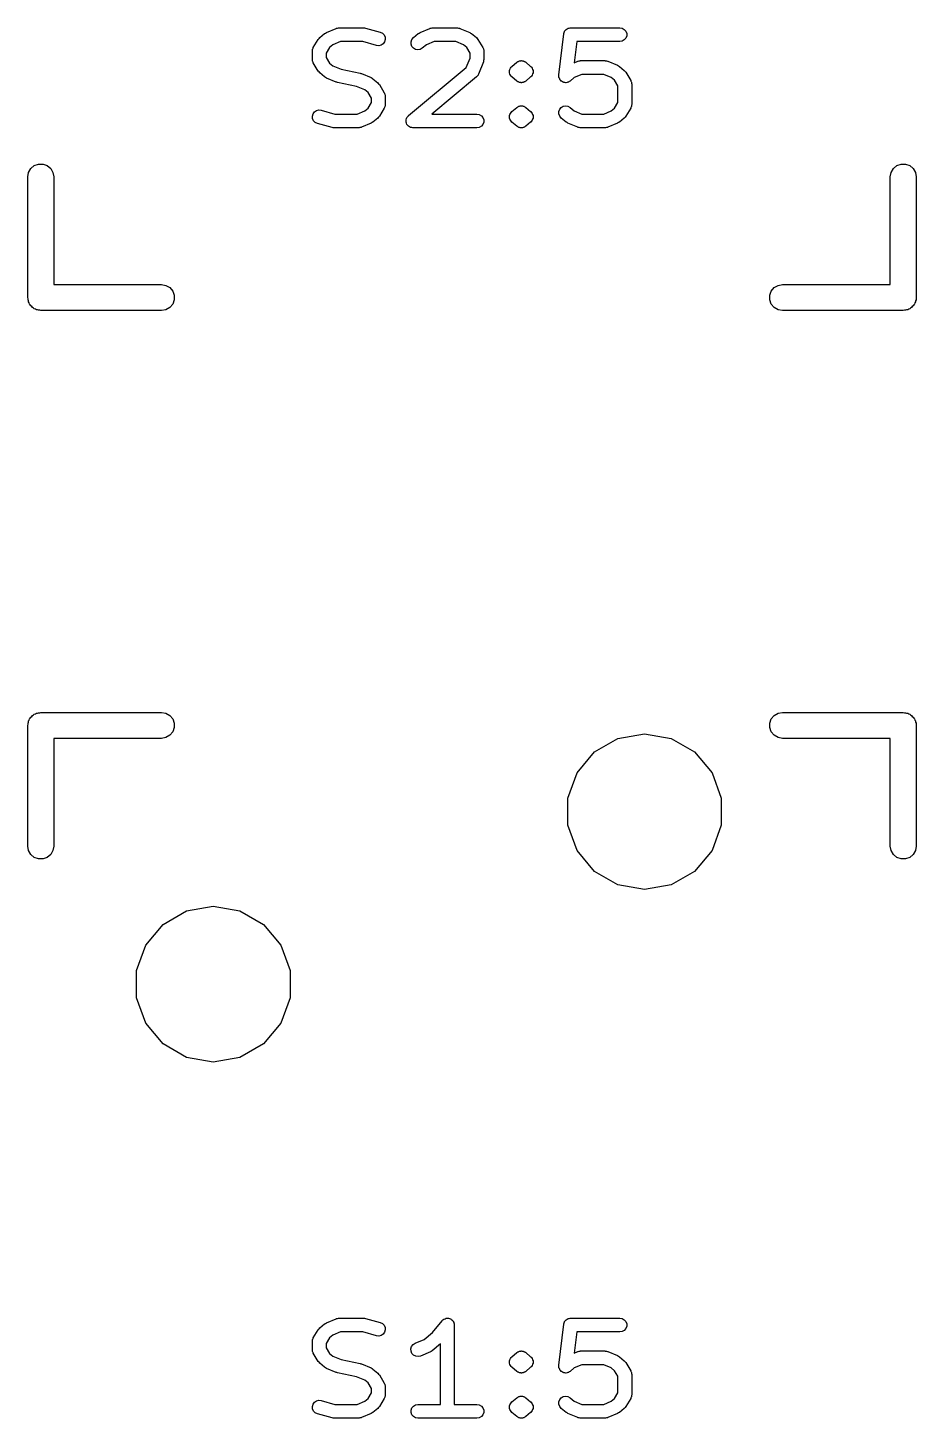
# Model space of a CAD drawing. Extents: x 15 to 276, y -105 to -15.
# Drawn here: x 110.46 to 123.54, y -82.85 to -62.38 of the extents above; entities that cross this region are included whole.
import ezdxf

# ---------------------------------------------------------------- set-up
doc = ezdxf.new("R2010")
doc.units = 0
doc.header["$MEASUREMENT"] = 0
doc.layers.add('BLACK', color=7, linetype='CONTINUOUS')

msp = doc.modelspace()

# ---------------------------------------------------------------- linework, layer by layer
at = {"layer": 'Black'}
for p, q in [((114.856, -62.4462), (115.001, -62.3857)), ((115.001, -62.3857), (115.004, -62.3852)), ((115.004, -62.3852), (115.006, -62.3841)), ((115.006, -62.3841), (115.021, -62.3814)), ((115.021, -62.3814), (115.036, -62.378)), ((115.036, -62.378), (115.038, -62.3783)), ((115.038, -62.3783), (115.041, -62.3779)), ((115.041, -62.3779), (115.403, -62.3779)), ((115.403, -62.3779), (115.417, -62.3803)), ((115.417, -62.3803), (115.431, -62.3816)), ((115.431, -62.3816), (115.648, -62.4421)), ((115.648, -62.4421), (115.68, -62.4573)), ((116.235, -62.4462), (116.38, -62.3857)), ((116.38, -62.3857), (116.383, -62.3852)), ((116.383, -62.3852), (116.385, -62.3841)), ((116.385, -62.3841), (116.4, -62.3814)), ((116.4, -62.3814), (116.415, -62.378)), ((116.415, -62.378), (116.417, -62.3783)), ((116.417, -62.3783), (116.419, -62.3779)), ((116.419, -62.3779), (116.782, -62.3779)), ((116.782, -62.3779), (116.785, -62.3783)), ((116.785, -62.3783), (116.787, -62.378)), ((116.787, -62.378), (116.802, -62.3814)), ((116.802, -62.3814), (116.817, -62.3841)), ((116.817, -62.3841), (116.819, -62.3852)), ((116.819, -62.3852), (116.821, -62.3857)), ((116.821, -62.3857), (116.967, -62.4462)), ((118.356, -62.4479), (118.361, -62.4336)), ((118.361, -62.4336), (118.362, -62.4314)), ((118.362, -62.4314), (118.363, -62.4287)), ((118.363, -62.4287), (118.373, -62.4173)), ((118.373, -62.4173), (118.382, -62.4054)), ((118.382, -62.4054), (118.384, -62.4039)), ((118.384, -62.4039), (118.386, -62.4017)), ((118.386, -62.4017), (118.399, -62.3943)), ((118.399, -62.3943), (118.411, -62.3861)), ((118.411, -62.3861), (118.414, -62.3855)), ((118.414, -62.3855), (118.417, -62.3841)), ((118.417, -62.3841), (118.431, -62.3815)), ((118.431, -62.3815), (118.446, -62.3781)), ((118.446, -62.3781), (118.449, -62.3784)), ((118.449, -62.3784), (118.451, -62.3779)), ((118.451, -62.3779), (119.177, -62.3779)), ((119.177, -62.3779), (119.212, -62.3841)), ((119.212, -62.3841), (119.242, -62.4017)), ((119.242, -62.4017), (119.265, -62.4287)), ((119.265, -62.4287), (119.277, -62.4619)), ((114.663, -62.6692), (114.736, -62.5482)), ((114.736, -62.5482), (114.747, -62.5354)), ((114.747, -62.5354), (114.758, -62.5224)), ((114.758, -62.5224), (114.83, -62.4619)), ((114.83, -62.4619), (114.844, -62.4544)), ((114.844, -62.4544), (114.856, -62.4462)), ((114.949, -62.6279), (114.901, -62.6675)), ((115.061, -62.5811), (114.949, -62.6279)), ((115.39, -62.5811), (115.061, -62.5811)), ((115.594, -62.6379), (115.39, -62.5811)), ((115.629, -62.6413), (115.594, -62.6379)), ((115.663, -62.6325), (115.629, -62.6413)), ((115.692, -62.6125), (115.663, -62.6325)), ((115.68, -62.4573), (115.705, -62.4825)), ((115.713, -62.5838), (115.692, -62.6125)), ((115.705, -62.4825), (115.72, -62.5146)), ((115.722, -62.5498), (115.713, -62.5838)), ((115.72, -62.5146), (115.722, -62.5498)), ((116.102, -62.5825), (116.114, -62.5494)), ((116.102, -62.6178), (116.102, -62.5825)), ((116.114, -62.651), (116.102, -62.6178)), ((116.114, -62.5494), (116.137, -62.5224)), ((116.137, -62.5224), (116.209, -62.4619)), ((116.209, -62.4619), (116.222, -62.4544)), ((116.222, -62.4544), (116.235, -62.4462)), ((116.328, -62.6279), (116.267, -62.6785)), ((116.44, -62.5811), (116.328, -62.6279)), ((116.762, -62.5811), (116.44, -62.5811)), ((116.874, -62.6279), (116.762, -62.5811)), ((116.922, -62.6675), (116.874, -62.6279)), ((116.967, -62.4462), (116.979, -62.4544)), ((116.979, -62.4544), (116.992, -62.4619)), ((116.992, -62.4619), (117.065, -62.5224)), ((117.065, -62.5224), (117.076, -62.5354)), ((117.076, -62.5354), (117.087, -62.5482)), ((117.087, -62.5482), (117.16, -62.6692)), ((118.278, -63.0722), (118.351, -62.4674)), ((118.351, -62.4619), (118.356, -62.4479)), ((118.351, -62.4647), (118.351, -62.4619)), ((118.351, -62.4674), (118.351, -62.4647)), ((118.542, -62.5811), (118.504, -62.8917)), ((119.177, -62.5811), (118.542, -62.5811)), ((119.212, -62.575), (119.177, -62.5811)), ((119.242, -62.5574), (119.212, -62.575)), ((119.265, -62.5303), (119.242, -62.5574)), ((119.277, -62.4972), (119.265, -62.5303)), ((119.277, -62.4619), (119.277, -62.4972)), ((114.649, -62.7214), (114.65, -62.7118)), ((114.649, -62.8424), (114.649, -62.7214)), ((114.65, -62.852), (114.649, -62.8424)), ((114.65, -62.7118), (114.651, -62.7021)), ((114.651, -62.8617), (114.65, -62.852)), ((114.651, -62.7021), (114.653, -62.6946)), ((114.653, -62.6946), (114.655, -62.6867)), ((114.655, -62.6867), (114.66, -62.6782)), ((114.66, -62.6782), (114.663, -62.6692)), ((114.901, -62.6675), (114.852, -62.7496)), ((114.852, -62.7496), (114.852, -62.8142)), ((114.852, -62.8142), (114.901, -62.8963)), ((116.136, -62.6781), (116.114, -62.651)), ((116.167, -62.6958), (116.136, -62.6781)), ((116.201, -62.7021), (116.167, -62.6958)), ((116.236, -62.6961), (116.201, -62.7021)), ((116.267, -62.6785), (116.236, -62.6961)), ((116.915, -62.9622), (116.971, -62.8228)), ((116.971, -62.7496), (116.922, -62.6675)), ((116.971, -62.8228), (116.971, -62.7496)), ((117.16, -62.6692), (117.163, -62.6782)), ((117.163, -62.6782), (117.168, -62.6867)), ((117.168, -62.6867), (117.169, -62.6946)), ((117.169, -62.6946), (117.172, -62.7021)), ((117.174, -62.8456), (117.171, -62.8613)), ((117.172, -62.7021), (117.172, -62.7118)), ((117.172, -62.7118), (117.174, -62.7214)), ((117.174, -62.7214), (117.174, -62.8424)), ((117.174, -62.8424), (117.174, -62.844)), ((117.174, -62.844), (117.174, -62.8456)), ((114.653, -62.8692), (114.651, -62.8617)), ((114.655, -62.8771), (114.653, -62.8692)), ((114.66, -62.8856), (114.655, -62.8771)), ((114.663, -62.8947), (114.66, -62.8856)), ((114.736, -63.0156), (114.663, -62.8947)), ((114.747, -63.0284), (114.736, -63.0156)), ((114.758, -63.0414), (114.747, -63.0284)), ((114.83, -63.1019), (114.758, -63.0414)), ((114.901, -62.8963), (114.949, -62.9359)), ((114.949, -62.9359), (115.071, -62.9868)), ((115.071, -62.9868), (115.352, -63.0453)), ((115.352, -63.0453), (115.361, -63.0489)), ((115.361, -63.0489), (115.37, -63.051)), ((115.37, -63.051), (115.515, -63.1115)), ((116.064, -63.6715), (116.915, -62.9622)), ((117.167, -62.8801), (117.094, -63.0615)), ((117.168, -62.8771), (117.167, -62.8785)), ((117.167, -62.8785), (117.167, -62.8801)), ((117.171, -62.8613), (117.168, -62.8771)), ((117.553, -63.0058), (117.559, -62.9896)), ((117.553, -63.0062), (117.553, -63.0058)), ((117.553, -63.0065), (117.553, -63.0062)), ((117.553, -63.0238), (117.553, -63.0065)), ((117.553, -63.0411), (117.553, -63.0238)), ((117.553, -63.0414), (117.553, -63.0411)), ((117.553, -63.0418), (117.553, -63.0414)), ((117.559, -63.0581), (117.553, -63.0418)), ((117.559, -62.9896), (117.565, -62.9733)), ((117.565, -62.9727), (117.577, -62.9594)), ((117.565, -62.973), (117.565, -62.9727)), ((117.565, -62.9733), (117.565, -62.973)), ((117.577, -62.9594), (117.588, -62.9462)), ((117.588, -62.9458), (117.661, -62.8853)), ((117.588, -62.946), (117.588, -62.9458)), ((117.588, -62.9462), (117.588, -62.946)), ((117.661, -62.8853), (117.668, -62.8809)), ((117.668, -62.8809), (117.675, -62.8753)), ((117.675, -62.8753), (117.683, -62.8724)), ((117.683, -62.8724), (117.691, -62.868)), ((117.691, -62.8677), (117.7, -62.8663)), ((117.691, -62.8679), (117.691, -62.8677)), ((117.691, -62.868), (117.691, -62.8679)), ((117.7, -62.8663), (117.708, -62.8633)), ((117.708, -62.8633), (117.717, -62.8633)), ((117.717, -62.8633), (117.725, -62.8617)), ((117.725, -62.8617), (117.726, -62.8618)), ((117.726, -62.8618), (117.726, -62.8617)), ((117.726, -62.8617), (117.735, -62.8633)), ((117.735, -62.8633), (117.743, -62.8633)), ((117.743, -62.8633), (117.752, -62.8663)), ((117.752, -62.8663), (117.76, -62.8677)), ((117.76, -62.8677), (117.76, -62.8679)), ((117.76, -62.8679), (117.761, -62.868)), ((117.761, -62.868), (117.768, -62.8724)), ((117.768, -62.8724), (117.777, -62.8753)), ((117.777, -62.8753), (117.783, -62.8809)), ((117.783, -62.8809), (117.791, -62.8853)), ((117.791, -62.8853), (117.863, -62.9458)), ((117.863, -62.9458), (117.864, -62.946)), ((117.864, -62.946), (117.864, -62.9462)), ((117.864, -62.9462), (117.875, -62.9594)), ((117.875, -62.9594), (117.886, -62.9727)), ((117.886, -62.9727), (117.886, -62.973)), ((117.886, -62.973), (117.886, -62.9733)), ((117.886, -62.9733), (117.892, -62.9895)), ((117.892, -62.9895), (117.898, -63.0058)), ((117.898, -63.0418), (117.892, -63.058)), ((117.898, -63.0058), (117.898, -63.0062)), ((117.898, -63.0062), (117.898, -63.0065)), ((117.898, -63.0065), (117.898, -63.0238)), ((117.898, -63.0238), (117.898, -63.0411)), ((117.898, -63.0411), (117.898, -63.0414)), ((117.898, -63.0414), (117.898, -63.0418)), ((118.504, -62.8917), (118.557, -62.8695)), ((118.557, -62.8695), (118.56, -62.869)), ((118.56, -62.869), (118.562, -62.8679)), ((118.562, -62.8679), (118.577, -62.8652)), ((118.577, -62.8652), (118.592, -62.8618)), ((118.592, -62.8618), (118.594, -62.8621)), ((118.594, -62.8621), (118.597, -62.8617)), ((118.597, -62.8617), (118.959, -62.8617)), ((118.959, -62.8617), (118.962, -62.8621)), ((118.962, -62.8621), (118.964, -62.8618)), ((118.964, -62.8618), (118.979, -62.8652)), ((118.979, -62.8652), (118.994, -62.8679)), ((118.994, -62.8679), (118.996, -62.869)), ((118.996, -62.869), (118.999, -62.8695)), ((118.999, -62.8695), (119.144, -62.93)), ((119.144, -62.93), (119.156, -62.9382)), ((119.156, -62.9382), (119.17, -62.9458)), ((119.17, -62.9458), (119.242, -63.0062)), ((119.242, -63.0062), (119.253, -63.0192)), ((119.253, -63.0192), (119.264, -63.032)), ((119.264, -63.032), (119.337, -63.153)), ((114.844, -63.1094), (114.83, -63.1019)), ((114.856, -63.1176), (114.844, -63.1094)), ((115.001, -63.1781), (114.856, -63.1176)), ((115.011, -63.1802), (115.001, -63.1781)), ((115.02, -63.1837), (115.011, -63.1802)), ((115.301, -63.2423), (115.02, -63.1837)), ((115.423, -63.2931), (115.301, -63.2423)), ((115.515, -63.1115), (115.528, -63.1196)), ((115.528, -63.1196), (115.541, -63.1272)), ((115.541, -63.1272), (115.614, -63.1877)), ((115.614, -63.1877), (115.625, -63.2006)), ((115.625, -63.2006), (115.636, -63.2134)), ((115.636, -63.2134), (115.708, -63.3344)), ((117.065, -63.1019), (116.41, -63.6479)), ((117.07, -63.0962), (117.065, -63.1019)), ((117.076, -63.0915), (117.07, -63.0962)), ((117.081, -63.0828), (117.076, -63.0915)), ((117.088, -63.0749), (117.081, -63.0828)), ((117.09, -63.0679), (117.088, -63.0749)), ((117.094, -63.0615), (117.09, -63.0679)), ((117.565, -63.0743), (117.559, -63.0581)), ((117.565, -63.0746), (117.565, -63.0743)), ((117.565, -63.0749), (117.565, -63.0746)), ((117.577, -63.0882), (117.565, -63.0749)), ((117.588, -63.1014), (117.577, -63.0882)), ((117.588, -63.1016), (117.588, -63.1014)), ((117.588, -63.1019), (117.588, -63.1016)), ((117.661, -63.1623), (117.588, -63.1019)), ((117.668, -63.1667), (117.661, -63.1623)), ((117.675, -63.1723), (117.668, -63.1667)), ((117.683, -63.1753), (117.675, -63.1723)), ((117.691, -63.1796), (117.683, -63.1753)), ((117.691, -63.1797), (117.691, -63.1796)), ((117.691, -63.1799), (117.691, -63.1797)), ((117.7, -63.1814), (117.691, -63.1799)), ((117.708, -63.1843), (117.7, -63.1814)), ((117.717, -63.1843), (117.708, -63.1843)), ((117.725, -63.1859), (117.717, -63.1843)), ((117.726, -63.1858), (117.725, -63.1859)), ((117.735, -63.1843), (117.726, -63.1859)), ((117.726, -63.1859), (117.726, -63.1858)), ((117.743, -63.1843), (117.735, -63.1843)), ((117.752, -63.1814), (117.743, -63.1843)), ((117.76, -63.1799), (117.752, -63.1814)), ((117.761, -63.1796), (117.76, -63.1797)), ((117.76, -63.1797), (117.76, -63.1799)), ((117.768, -63.1753), (117.761, -63.1796)), ((117.777, -63.1723), (117.768, -63.1753)), ((117.783, -63.1667), (117.777, -63.1723)), ((117.791, -63.1623), (117.783, -63.1667)), ((117.863, -63.1019), (117.791, -63.1623)), ((117.864, -63.1016), (117.863, -63.1019)), ((117.875, -63.0882), (117.864, -63.1014)), ((117.864, -63.1014), (117.864, -63.1016)), ((117.886, -63.0749), (117.875, -63.0882)), ((117.892, -63.058), (117.886, -63.0743)), ((117.886, -63.0743), (117.886, -63.0746)), ((117.886, -63.0746), (117.886, -63.0749)), ((118.279, -63.0869), (118.278, -63.0722)), ((118.279, -63.1016), (118.279, -63.0869)), ((118.28, -63.1044), (118.279, -63.1016)), ((118.28, -63.1074), (118.28, -63.1044)), ((118.286, -63.1209), (118.28, -63.1074)), ((118.291, -63.1348), (118.286, -63.1209)), ((118.293, -63.1371), (118.291, -63.1348)), ((118.294, -63.1399), (118.293, -63.1371)), ((118.304, -63.1506), (118.294, -63.1399)), ((118.313, -63.1619), (118.304, -63.1506)), ((118.316, -63.1634), (118.313, -63.1619)), ((118.318, -63.1656), (118.316, -63.1634)), ((118.331, -63.1722), (118.318, -63.1656)), ((118.344, -63.1796), (118.331, -63.1722)), ((118.347, -63.1802), (118.344, -63.1796)), ((118.349, -63.1815), (118.347, -63.1802)), ((118.364, -63.1833), (118.349, -63.1815)), ((118.379, -63.1859), (118.364, -63.1833)), ((118.381, -63.1854), (118.379, -63.1859)), ((118.384, -63.1857), (118.381, -63.1854)), ((118.399, -63.1824), (118.384, -63.1857)), ((118.413, -63.1799), (118.399, -63.1824)), ((118.416, -63.1784), (118.413, -63.1799)), ((118.419, -63.1777), (118.416, -63.1784)), ((118.431, -63.1697), (118.419, -63.1777)), ((118.444, -63.1623), (118.431, -63.1697)), ((118.505, -63.1117), (118.444, -63.1623)), ((118.617, -63.0649), (118.505, -63.1117)), ((118.939, -63.0649), (118.617, -63.0649)), ((119.051, -63.1117), (118.939, -63.0649)), ((119.099, -63.1513), (119.051, -63.1117)), ((119.148, -63.2334), (119.099, -63.1513)), ((119.148, -63.4795), (119.148, -63.2334)), ((119.337, -63.153), (119.34, -63.1621)), ((119.34, -63.1621), (119.345, -63.1705)), ((119.345, -63.1705), (119.347, -63.1784)), ((119.347, -63.1784), (119.349, -63.1859)), ((119.349, -63.1859), (119.35, -63.1956)), ((119.35, -63.1956), (119.351, -63.2052)), ((119.351, -63.2052), (119.351, -63.5076)), ((115.47, -63.3327), (115.423, -63.2931)), ((115.52, -63.4148), (115.47, -63.3327)), ((115.52, -63.4795), (115.52, -63.4148)), ((115.708, -63.3344), (115.712, -63.3435)), ((115.712, -63.3435), (115.717, -63.3519)), ((115.717, -63.3519), (115.718, -63.3598)), ((115.718, -63.3598), (115.721, -63.3673)), ((115.721, -63.3673), (115.721, -63.3771)), ((115.721, -63.3771), (115.723, -63.3867)), ((115.723, -63.3867), (115.723, -63.5076)), ((114.649, -63.6793), (114.659, -63.6453)), ((114.659, -63.6453), (114.679, -63.6166)), ((114.679, -63.6166), (114.708, -63.5966)), ((114.708, -63.5966), (114.742, -63.5878)), ((114.742, -63.5878), (114.777, -63.5912)), ((114.777, -63.5912), (114.982, -63.6479)), ((114.982, -63.6479), (115.311, -63.6479)), ((115.311, -63.6479), (115.423, -63.6012)), ((115.423, -63.6012), (115.47, -63.5615)), ((115.47, -63.5615), (115.52, -63.4795)), ((115.708, -63.5599), (115.636, -63.6808)), ((115.712, -63.5508), (115.708, -63.5599)), ((115.717, -63.5424), (115.712, -63.5508)), ((115.718, -63.5344), (115.717, -63.5424)), ((115.721, -63.5269), (115.718, -63.5344)), ((115.723, -63.5076), (115.721, -63.5172)), ((115.721, -63.5172), (115.721, -63.5269)), ((116.064, -63.6716), (116.064, -63.6715)), ((116.064, -63.6717), (116.064, -63.6716)), ((116.41, -63.6479), (117.073, -63.6479)), ((117.073, -63.6479), (117.107, -63.6541)), ((117.107, -63.6541), (117.138, -63.6717)), ((117.553, -63.6711), (117.559, -63.6548)), ((117.553, -63.6714), (117.553, -63.6711)), ((117.553, -63.6717), (117.553, -63.6714)), ((117.559, -63.6548), (117.565, -63.6385)), ((117.565, -63.6379), (117.577, -63.6247)), ((117.565, -63.6383), (117.565, -63.6379)), ((117.565, -63.6385), (117.565, -63.6383)), ((117.577, -63.6247), (117.588, -63.6114)), ((117.588, -63.611), (117.661, -63.5505)), ((117.588, -63.6113), (117.588, -63.611)), ((117.588, -63.6114), (117.588, -63.6113)), ((117.661, -63.5505), (117.668, -63.5462)), ((117.668, -63.5462), (117.675, -63.5406)), ((117.675, -63.5406), (117.683, -63.5376)), ((117.683, -63.5376), (117.691, -63.5332)), ((117.691, -63.533), (117.7, -63.5315)), ((117.691, -63.5332), (117.691, -63.533)), ((117.691, -63.5332), (117.691, -63.5332)), ((117.7, -63.5315), (117.708, -63.5285)), ((117.708, -63.5285), (117.717, -63.5285)), ((117.717, -63.5285), (117.725, -63.527)), ((117.725, -63.527), (117.726, -63.527)), ((117.726, -63.527), (117.726, -63.527)), ((117.726, -63.527), (117.735, -63.5285)), ((117.735, -63.5285), (117.743, -63.5285)), ((117.743, -63.5285), (117.752, -63.5315)), ((117.752, -63.5315), (117.76, -63.533)), ((117.76, -63.533), (117.76, -63.5332)), ((117.76, -63.5332), (117.761, -63.5332)), ((117.761, -63.5332), (117.768, -63.5376)), ((117.768, -63.5376), (117.777, -63.5406)), ((117.777, -63.5406), (117.783, -63.5462)), ((117.783, -63.5462), (117.791, -63.5505)), ((117.791, -63.5505), (117.863, -63.611)), ((117.863, -63.611), (117.864, -63.6113)), ((117.864, -63.6113), (117.864, -63.6114)), ((117.864, -63.6114), (117.875, -63.6247)), ((117.875, -63.6247), (117.886, -63.6379)), ((117.886, -63.6379), (117.886, -63.6383)), ((117.886, -63.6383), (117.886, -63.6385)), ((117.886, -63.6385), (117.892, -63.6548)), ((117.892, -63.6548), (117.898, -63.6711)), ((117.898, -63.6711), (117.898, -63.6714)), ((117.898, -63.6714), (117.898, -63.6717)), ((118.279, -63.6113), (118.291, -63.5781)), ((118.279, -63.6466), (118.279, -63.6113)), ((118.291, -63.6797), (118.279, -63.6466)), ((118.291, -63.5781), (118.313, -63.551)), ((118.313, -63.551), (118.344, -63.5332)), ((118.344, -63.5332), (118.379, -63.527)), ((118.379, -63.527), (118.413, -63.533)), ((118.413, -63.533), (118.444, -63.5505)), ((118.444, -63.5505), (118.505, -63.6012)), ((118.505, -63.6012), (118.617, -63.6479)), ((118.617, -63.6479), (118.939, -63.6479)), ((118.939, -63.6479), (119.051, -63.6012)), ((119.051, -63.6012), (119.099, -63.5615)), ((119.099, -63.5615), (119.148, -63.4795)), ((119.337, -63.5599), (119.264, -63.6808)), ((119.34, -63.5508), (119.337, -63.5599)), ((119.345, -63.5424), (119.34, -63.5508)), ((119.347, -63.5344), (119.345, -63.5424)), ((119.349, -63.5269), (119.347, -63.5344)), ((119.35, -63.5172), (119.349, -63.5269)), ((119.351, -63.5076), (119.35, -63.5172)), ((114.652, -63.7144), (114.649, -63.6793)), ((114.667, -63.7466), (114.652, -63.7144)), ((114.691, -63.7717), (114.667, -63.7466)), ((114.723, -63.7869), (114.691, -63.7717)), ((114.941, -63.8474), (114.723, -63.7869)), ((114.954, -63.8487), (114.941, -63.8474)), ((114.968, -63.8511), (114.954, -63.8487)), ((115.331, -63.8511), (114.968, -63.8511)), ((115.333, -63.8507), (115.331, -63.8511)), ((115.336, -63.851), (115.333, -63.8507)), ((115.35, -63.8477), (115.336, -63.851)), ((115.366, -63.845), (115.35, -63.8477)), ((115.368, -63.8438), (115.366, -63.845)), ((115.37, -63.8433), (115.368, -63.8438)), ((115.515, -63.7828), (115.37, -63.8433)), ((115.528, -63.7746), (115.515, -63.7828)), ((115.541, -63.7671), (115.528, -63.7746)), ((115.614, -63.7066), (115.541, -63.7671)), ((115.625, -63.6937), (115.614, -63.7066)), ((115.636, -63.6808), (115.625, -63.6937)), ((116.029, -63.7315), (116.035, -63.7151)), ((116.029, -63.7317), (116.029, -63.7315)), ((116.029, -63.7319), (116.029, -63.7317)), ((116.029, -63.7492), (116.029, -63.7319)), ((116.029, -63.7668), (116.029, -63.7492)), ((116.029, -63.767), (116.029, -63.7668)), ((116.029, -63.7672), (116.029, -63.767)), ((116.035, -63.7835), (116.029, -63.7672)), ((116.035, -63.7151), (116.041, -63.6987)), ((116.041, -63.8), (116.035, -63.7835)), ((116.041, -63.6984), (116.053, -63.685)), ((116.041, -63.6986), (116.041, -63.6984)), ((116.041, -63.6987), (116.041, -63.6986)), ((116.041, -63.8002), (116.041, -63.8)), ((116.041, -63.8003), (116.041, -63.8002)), ((116.052, -63.8138), (116.041, -63.8003)), ((116.064, -63.8271), (116.052, -63.8138)), ((116.053, -63.685), (116.064, -63.6717)), ((116.064, -63.8272), (116.064, -63.8271)), ((116.064, -63.8274), (116.064, -63.8272)), ((116.079, -63.8361), (116.064, -63.8274)), ((116.094, -63.8449), (116.079, -63.8361)), ((116.094, -63.845), (116.094, -63.8449)), ((116.094, -63.8449), (116.094, -63.8449)), ((116.112, -63.8481), (116.094, -63.845)), ((116.129, -63.8511), (116.112, -63.8481)), ((117.073, -63.8511), (116.129, -63.8511)), ((116.129, -63.8511), (116.129, -63.8511)), ((116.129, -63.8511), (116.129, -63.8511)), ((117.107, -63.845), (117.073, -63.8511)), ((117.138, -63.8274), (117.107, -63.845)), ((117.138, -63.6717), (117.161, -63.6987)), ((117.161, -63.8003), (117.138, -63.8274)), ((117.161, -63.6987), (117.173, -63.7319)), ((117.173, -63.7672), (117.161, -63.8003)), ((117.173, -63.7319), (117.173, -63.7672)), ((117.553, -63.6891), (117.553, -63.6717)), ((117.553, -63.7064), (117.553, -63.6891)), ((117.553, -63.7067), (117.553, -63.7064)), ((117.553, -63.707), (117.553, -63.7067)), ((117.559, -63.7234), (117.553, -63.707)), ((117.565, -63.7395), (117.559, -63.7234)), ((117.565, -63.7398), (117.565, -63.7395)), ((117.565, -63.7401), (117.565, -63.7398)), ((117.577, -63.7534), (117.565, -63.7401)), ((117.588, -63.7667), (117.577, -63.7534)), ((117.588, -63.7668), (117.588, -63.7667)), ((117.588, -63.7671), (117.588, -63.7668)), ((117.661, -63.8276), (117.588, -63.7671)), ((117.668, -63.8319), (117.661, -63.8276)), ((117.675, -63.8375), (117.668, -63.8319)), ((117.683, -63.8405), (117.675, -63.8375)), ((117.691, -63.8449), (117.683, -63.8405)), ((117.691, -63.8451), (117.691, -63.8449)), ((117.691, -63.8449), (117.691, -63.8449)), ((117.7, -63.8466), (117.691, -63.8451)), ((117.708, -63.8496), (117.7, -63.8466)), ((117.717, -63.8496), (117.708, -63.8496)), ((117.725, -63.8511), (117.717, -63.8496)), ((117.726, -63.8511), (117.725, -63.8511)), ((117.735, -63.8496), (117.726, -63.8511)), ((117.726, -63.8511), (117.726, -63.8511)), ((117.743, -63.8496), (117.735, -63.8496)), ((117.752, -63.8466), (117.743, -63.8496)), ((117.76, -63.8451), (117.752, -63.8466)), ((117.761, -63.8449), (117.76, -63.8449)), ((117.76, -63.8449), (117.76, -63.8451)), ((117.768, -63.8405), (117.761, -63.8449)), ((117.777, -63.8375), (117.768, -63.8405)), ((117.783, -63.8319), (117.777, -63.8375)), ((117.791, -63.8276), (117.783, -63.8319)), ((117.863, -63.7671), (117.791, -63.8276)), ((117.864, -63.7668), (117.863, -63.7671)), ((117.875, -63.7534), (117.864, -63.7667)), ((117.864, -63.7667), (117.864, -63.7668)), ((117.886, -63.7401), (117.875, -63.7534)), ((117.892, -63.7233), (117.886, -63.7395)), ((117.886, -63.7395), (117.886, -63.7398)), ((117.886, -63.7398), (117.886, -63.7401)), ((117.898, -63.707), (117.892, -63.7233)), ((117.898, -63.6717), (117.898, -63.689)), ((117.898, -63.689), (117.898, -63.7064)), ((117.898, -63.7064), (117.898, -63.7067)), ((117.898, -63.7067), (117.898, -63.707)), ((118.314, -63.7066), (118.291, -63.6797)), ((118.386, -63.7671), (118.314, -63.7066)), ((118.4, -63.7746), (118.386, -63.7671)), ((118.412, -63.7828), (118.4, -63.7746)), ((118.557, -63.8433), (118.412, -63.7828)), ((118.56, -63.8438), (118.557, -63.8433)), ((118.562, -63.845), (118.56, -63.8438)), ((118.577, -63.8477), (118.562, -63.845)), ((118.592, -63.851), (118.577, -63.8477)), ((118.594, -63.8507), (118.592, -63.851)), ((118.597, -63.8511), (118.594, -63.8507)), ((118.959, -63.8511), (118.597, -63.8511)), ((118.962, -63.8507), (118.959, -63.8511)), ((118.964, -63.851), (118.962, -63.8507)), ((118.979, -63.8477), (118.964, -63.851)), ((118.994, -63.845), (118.979, -63.8477)), ((118.996, -63.8438), (118.994, -63.845)), ((118.999, -63.8433), (118.996, -63.8438)), ((119.144, -63.7828), (118.999, -63.8433)), ((119.156, -63.7746), (119.144, -63.7828)), ((119.17, -63.7671), (119.156, -63.7746)), ((119.242, -63.7066), (119.17, -63.7671)), ((119.253, -63.6937), (119.242, -63.7066)), ((119.264, -63.6808), (119.253, -63.6937)), ((110.471, -64.5068), (110.504, -64.4495)), ((110.504, -64.4495), (110.555, -64.407)), ((110.555, -64.407), (110.617, -64.3844)), ((110.617, -64.3844), (110.683, -64.3844)), ((110.683, -64.3844), (110.745, -64.407)), ((110.745, -64.407), (110.796, -64.4495)), ((110.796, -64.4495), (110.829, -64.5068)), ((123.171, -64.5068), (123.204, -64.4495)), ((123.204, -64.4495), (123.255, -64.407)), ((123.255, -64.407), (123.317, -64.3844)), ((123.317, -64.3844), (123.383, -64.3844)), ((123.383, -64.3844), (123.445, -64.407)), ((123.445, -64.407), (123.496, -64.4495)), ((123.496, -64.4495), (123.529, -64.5068)), ((110.459, -64.572), (110.471, -64.5068)), ((110.459, -66.35), (110.459, -64.572)), ((110.829, -64.5068), (110.84, -64.572)), ((110.84, -64.572), (110.84, -66.1595)), ((123.159, -64.572), (123.171, -64.5068)), ((123.159, -66.1595), (123.159, -64.572)), ((123.529, -64.5068), (123.54, -64.572)), ((123.54, -64.572), (123.54, -66.35)), ((110.84, -66.1595), (112.428, -66.1595)), ((112.428, -66.1595), (112.493, -66.171)), ((112.493, -66.171), (112.55, -66.2041)), ((112.55, -66.2041), (112.593, -66.2548)), ((112.593, -66.2548), (112.616, -66.3169)), ((112.616, -66.3169), (112.616, -66.3831)), ((121.384, -66.3169), (121.407, -66.2548)), ((121.384, -66.3831), (121.384, -66.3169)), ((121.407, -66.2548), (121.45, -66.2041)), ((121.45, -66.2041), (121.507, -66.171)), ((121.507, -66.171), (121.572, -66.1595)), ((121.572, -66.1595), (123.159, -66.1595)), ((110.462, -66.3664), (110.459, -66.35)), ((110.462, -66.3831), (110.462, -66.3664)), ((110.468, -66.3987), (110.462, -66.3831)), ((110.471, -66.4152), (110.468, -66.3987)), ((110.479, -66.4296), (110.471, -66.4152)), ((110.485, -66.4453), (110.479, -66.4296)), ((110.496, -66.458), (110.485, -66.4453)), ((110.504, -66.4725), (110.496, -66.458)), ((110.517, -66.4832), (110.504, -66.4725)), ((110.528, -66.4959), (110.517, -66.4832)), ((110.542, -66.5043), (110.528, -66.4959)), ((110.555, -66.515), (110.542, -66.5043)), ((110.57, -66.5207), (110.555, -66.515)), ((110.585, -66.529), (110.57, -66.5207)), ((110.601, -66.5319), (110.585, -66.529)), ((110.617, -66.5376), (110.601, -66.5319)), ((110.634, -66.5376), (110.617, -66.5376)), ((110.65, -66.5405), (110.634, -66.5376)), ((112.493, -66.529), (112.428, -66.5405)), ((112.55, -66.4959), (112.493, -66.529)), ((112.593, -66.4453), (112.55, -66.4959)), ((112.616, -66.3831), (112.593, -66.4453)), ((121.407, -66.4453), (121.384, -66.3831)), ((121.45, -66.4959), (121.407, -66.4453)), ((121.507, -66.529), (121.45, -66.4959)), ((121.572, -66.5405), (121.507, -66.529)), ((123.366, -66.5376), (123.35, -66.5405)), ((123.383, -66.5376), (123.366, -66.5376)), ((123.399, -66.5319), (123.383, -66.5376)), ((123.415, -66.529), (123.399, -66.5319)), ((123.43, -66.5207), (123.415, -66.529)), ((123.445, -66.515), (123.43, -66.5207)), ((123.458, -66.5043), (123.445, -66.515)), ((123.472, -66.4959), (123.458, -66.5043)), ((123.483, -66.4832), (123.472, -66.4959)), ((123.496, -66.4725), (123.483, -66.4832)), ((123.504, -66.458), (123.496, -66.4725)), ((123.515, -66.4453), (123.504, -66.458)), ((123.521, -66.4296), (123.515, -66.4453)), ((123.529, -66.4152), (123.521, -66.4296)), ((123.532, -66.3987), (123.529, -66.4152)), ((123.538, -66.3831), (123.532, -66.3987)), ((123.54, -66.35), (123.538, -66.3664)), ((123.538, -66.3664), (123.538, -66.3831)), ((112.428, -66.5405), (110.65, -66.5405)), ((123.35, -66.5405), (121.572, -66.5405)), ((110.57, -72.4793), (110.585, -72.471)), ((110.585, -72.471), (110.601, -72.4681)), ((110.601, -72.4681), (110.617, -72.4624)), ((110.617, -72.4624), (110.634, -72.4624)), ((110.634, -72.4624), (110.65, -72.4595)), ((110.65, -72.4595), (112.428, -72.4595)), ((112.428, -72.4595), (112.493, -72.471)), ((112.493, -72.471), (112.55, -72.5041)), ((121.45, -72.5041), (121.507, -72.471)), ((121.507, -72.471), (121.572, -72.4595)), ((121.572, -72.4595), (123.35, -72.4595)), ((123.35, -72.4595), (123.366, -72.4624)), ((123.366, -72.4624), (123.383, -72.4624)), ((123.383, -72.4624), (123.399, -72.4681)), ((123.399, -72.4681), (123.415, -72.471)), ((123.415, -72.471), (123.43, -72.4793)), ((110.459, -72.65), (110.462, -72.6336)), ((110.459, -74.428), (110.459, -72.65)), ((110.462, -72.6169), (110.468, -72.6013)), ((110.462, -72.6336), (110.462, -72.6169)), ((110.468, -72.6013), (110.471, -72.5848)), ((110.471, -72.5848), (110.479, -72.5704)), ((110.479, -72.5704), (110.485, -72.5547)), ((110.485, -72.5547), (110.496, -72.542)), ((110.496, -72.542), (110.504, -72.5275)), ((110.504, -72.5275), (110.517, -72.5168)), ((110.517, -72.5168), (110.528, -72.5041)), ((110.528, -72.5041), (110.542, -72.4957)), ((110.542, -72.4957), (110.555, -72.485)), ((110.555, -72.485), (110.57, -72.4793)), ((112.55, -72.5041), (112.593, -72.5547)), ((112.593, -72.5547), (112.616, -72.6169)), ((112.616, -72.6169), (112.616, -72.6831)), ((121.384, -72.6169), (121.407, -72.5547)), ((121.384, -72.6831), (121.384, -72.6169)), ((121.407, -72.5547), (121.45, -72.5041)), ((123.43, -72.4793), (123.445, -72.485)), ((123.445, -72.485), (123.458, -72.4957)), ((123.458, -72.4957), (123.472, -72.5041)), ((123.472, -72.5041), (123.483, -72.5168)), ((123.483, -72.5168), (123.496, -72.5275)), ((123.496, -72.5275), (123.504, -72.542)), ((123.504, -72.542), (123.515, -72.5547)), ((123.515, -72.5547), (123.521, -72.5704)), ((123.521, -72.5704), (123.529, -72.5848)), ((123.529, -72.5848), (123.532, -72.6013)), ((123.532, -72.6013), (123.538, -72.6169)), ((123.538, -72.6169), (123.538, -72.6336)), ((123.538, -72.6336), (123.54, -72.65)), ((123.54, -72.65), (123.54, -74.428)), ((112.428, -72.8405), (110.84, -72.8405)), ((110.84, -72.8405), (110.84, -74.428)), ((112.493, -72.829), (112.428, -72.8405)), ((112.55, -72.7959), (112.493, -72.829)), ((112.593, -72.7452), (112.55, -72.7959)), ((112.616, -72.6831), (112.593, -72.7452)), ((118.802, -73.0411), (119.148, -72.8418)), ((119.148, -72.8418), (119.54, -72.7726)), ((119.54, -72.7726), (119.932, -72.8418)), ((119.932, -72.8418), (120.278, -73.0411)), ((121.407, -72.7452), (121.384, -72.6831)), ((121.45, -72.7959), (121.407, -72.7452)), ((121.507, -72.829), (121.45, -72.7959)), ((121.572, -72.8405), (121.507, -72.829)), ((123.159, -72.8405), (121.572, -72.8405)), ((123.159, -74.428), (123.159, -72.8405)), ((118.546, -73.3463), (118.802, -73.0411)), ((120.278, -73.0411), (120.534, -73.3463)), ((118.41, -73.7208), (118.546, -73.3463)), ((120.534, -73.3463), (120.67, -73.7208)), ((118.41, -74.1192), (118.41, -73.7208)), ((120.67, -73.7208), (120.67, -74.1192)), ((118.546, -74.4937), (118.41, -74.1192)), ((120.67, -74.1192), (120.534, -74.4937)), ((110.471, -74.4932), (110.459, -74.428)), ((110.504, -74.5505), (110.471, -74.4932)), ((110.829, -74.4932), (110.796, -74.5505)), ((110.84, -74.428), (110.829, -74.4932)), ((118.802, -74.7989), (118.546, -74.4937)), ((120.534, -74.4937), (120.278, -74.7989)), ((123.171, -74.4932), (123.159, -74.428)), ((123.204, -74.5505), (123.171, -74.4932)), ((123.529, -74.4932), (123.496, -74.5505)), ((123.54, -74.428), (123.529, -74.4932)), ((110.555, -74.593), (110.504, -74.5505)), ((110.617, -74.6156), (110.555, -74.593)), ((110.683, -74.6156), (110.617, -74.6156)), ((110.745, -74.593), (110.683, -74.6156)), ((110.796, -74.5505), (110.745, -74.593)), ((123.255, -74.593), (123.204, -74.5505)), ((123.317, -74.6156), (123.255, -74.593)), ((123.383, -74.6156), (123.317, -74.6156)), ((123.445, -74.593), (123.383, -74.6156)), ((123.496, -74.5505), (123.445, -74.593)), ((119.148, -74.9982), (118.802, -74.7989)), ((120.278, -74.7989), (119.932, -74.9982)), ((119.54, -75.0674), (119.148, -74.9982)), ((119.932, -74.9982), (119.54, -75.0674)), ((112.798, -75.3818), (113.19, -75.3126)), ((113.19, -75.3126), (113.582, -75.3818)), ((112.452, -75.5811), (112.798, -75.3818)), ((113.582, -75.3818), (113.928, -75.5811)), ((112.196, -75.8863), (112.452, -75.5811)), ((113.928, -75.5811), (114.184, -75.8863)), ((112.06, -76.2608), (112.196, -75.8863)), ((114.184, -75.8863), (114.32, -76.2608)), ((112.06, -76.6592), (112.06, -76.2608)), ((114.32, -76.2608), (114.32, -76.6592)), ((112.196, -77.0337), (112.06, -76.6592)), ((114.32, -76.6592), (114.184, -77.0337)), ((112.452, -77.3389), (112.196, -77.0337)), ((114.184, -77.0337), (113.928, -77.3389)), ((112.798, -77.5382), (112.452, -77.3389)), ((113.928, -77.3389), (113.582, -77.5382)), ((113.19, -77.6074), (112.798, -77.5382)), ((113.582, -77.5382), (113.19, -77.6074)), ((114.758, -81.5224), (114.83, -81.4619)), ((114.83, -81.4619), (114.844, -81.4544)), ((114.844, -81.4544), (114.856, -81.4462)), ((114.856, -81.4462), (115.001, -81.3857)), ((115.001, -81.3857), (115.004, -81.3852)), ((115.004, -81.3852), (115.006, -81.3841)), ((115.006, -81.3841), (115.021, -81.3814)), ((115.021, -81.3814), (115.036, -81.378)), ((115.036, -81.378), (115.038, -81.3783)), ((115.038, -81.3783), (115.041, -81.3779)), ((115.041, -81.3779), (115.403, -81.3779)), ((115.403, -81.3779), (115.417, -81.3803)), ((115.417, -81.3803), (115.431, -81.3816)), ((115.431, -81.3816), (115.648, -81.4421)), ((115.648, -81.4421), (115.68, -81.4573)), ((115.68, -81.4573), (115.705, -81.4825)), ((115.705, -81.4825), (115.72, -81.5146)), ((116.419, -81.5895), (116.558, -81.4161)), ((116.558, -81.4161), (116.559, -81.4153)), ((116.559, -81.4142), (116.572, -81.4036)), ((116.559, -81.4153), (116.559, -81.4142)), ((116.572, -81.4036), (116.584, -81.3927)), ((116.584, -81.3927), (116.585, -81.3923)), ((116.585, -81.3923), (116.586, -81.3915)), ((116.586, -81.3915), (116.602, -81.3859)), ((116.602, -81.3859), (116.617, -81.3799)), ((116.617, -81.3799), (116.618, -81.3799)), ((116.618, -81.3799), (116.619, -81.3795)), ((116.619, -81.3795), (116.636, -81.3795)), ((116.636, -81.3795), (116.652, -81.3791)), ((116.652, -81.3791), (116.654, -81.3795)), ((116.654, -81.3795), (116.655, -81.3795)), ((116.655, -81.3795), (116.67, -81.3851)), ((116.67, -81.3851), (116.686, -81.3904)), ((116.686, -81.3904), (116.687, -81.3911)), ((116.687, -81.3911), (116.688, -81.3915)), ((116.688, -81.3915), (116.701, -81.4021)), ((116.701, -81.4021), (116.713, -81.4124)), ((116.713, -81.4124), (116.714, -81.4134)), ((116.714, -81.4134), (116.715, -81.4142)), ((116.715, -81.4142), (116.723, -81.4285)), ((116.723, -81.4285), (116.732, -81.4426)), ((116.732, -81.4426), (116.732, -81.4437)), ((116.732, -81.4437), (116.733, -81.4448)), ((116.733, -81.4448), (116.735, -81.461)), ((116.735, -81.461), (116.739, -81.4771)), ((116.739, -81.4771), (116.739, -81.4783)), ((116.739, -81.4783), (116.739, -81.4795)), ((116.739, -81.4795), (116.739, -82.6479)), ((118.278, -82.0722), (118.351, -81.4674)), ((118.351, -81.4619), (118.356, -81.4479)), ((118.351, -81.4647), (118.351, -81.4619)), ((118.351, -81.4674), (118.351, -81.4647)), ((118.356, -81.4479), (118.361, -81.4336)), ((118.361, -81.4336), (118.362, -81.4314)), ((118.362, -81.4314), (118.363, -81.4287)), ((118.363, -81.4287), (118.373, -81.4173)), ((118.373, -81.4173), (118.382, -81.4054)), ((118.382, -81.4054), (118.384, -81.4039)), ((118.384, -81.4039), (118.386, -81.4017)), ((118.386, -81.4017), (118.399, -81.3943)), ((118.399, -81.3943), (118.411, -81.3861)), ((118.411, -81.3861), (118.414, -81.3855)), ((118.414, -81.3855), (118.417, -81.3841)), ((118.417, -81.3841), (118.431, -81.3815)), ((118.431, -81.3815), (118.446, -81.3781)), ((118.446, -81.3781), (118.449, -81.3784)), ((118.449, -81.3784), (118.451, -81.3779)), ((118.451, -81.3779), (119.177, -81.3779)), ((119.177, -81.3779), (119.212, -81.3841)), ((119.212, -81.3841), (119.242, -81.4017)), ((119.242, -81.4017), (119.265, -81.4287)), ((119.265, -81.4287), (119.277, -81.4619)), ((119.277, -81.4619), (119.277, -81.4972)), ((114.653, -81.6946), (114.655, -81.6867)), ((114.655, -81.6867), (114.66, -81.6782)), ((114.66, -81.6782), (114.663, -81.6692)), ((114.663, -81.6692), (114.736, -81.5482)), ((114.736, -81.5482), (114.747, -81.5354)), ((114.747, -81.5354), (114.758, -81.5224)), ((114.901, -81.6675), (114.852, -81.7496)), ((114.949, -81.6279), (114.901, -81.6675)), ((115.061, -81.5811), (114.949, -81.6279)), ((115.39, -81.5811), (115.061, -81.5811)), ((115.594, -81.6379), (115.39, -81.5811)), ((115.629, -81.6413), (115.594, -81.6379)), ((115.663, -81.6325), (115.629, -81.6413)), ((115.692, -81.6125), (115.663, -81.6325)), ((115.713, -81.5838), (115.692, -81.6125)), ((115.722, -81.5498), (115.713, -81.5838)), ((115.72, -81.5146), (115.722, -81.5498)), ((116.294, -81.694), (116.419, -81.5895)), ((118.542, -81.5811), (118.504, -81.8917)), ((119.177, -81.5811), (118.542, -81.5811)), ((119.212, -81.575), (119.177, -81.5811)), ((119.242, -81.5574), (119.212, -81.575)), ((119.265, -81.5303), (119.242, -81.5574)), ((119.277, -81.4972), (119.265, -81.5303)), ((114.649, -81.7214), (114.65, -81.7118)), ((114.649, -81.8424), (114.649, -81.7214)), ((114.65, -81.852), (114.649, -81.8424)), ((114.65, -81.7118), (114.651, -81.7021)), ((114.651, -81.8617), (114.65, -81.852)), ((114.651, -81.7021), (114.653, -81.6946)), ((114.653, -81.8692), (114.651, -81.8617)), ((114.655, -81.8771), (114.653, -81.8692)), ((114.66, -81.8856), (114.655, -81.8771)), ((114.663, -81.8947), (114.66, -81.8856)), ((114.852, -81.7496), (114.852, -81.8142)), ((114.852, -81.8142), (114.901, -81.8963)), ((116.101, -81.8293), (116.111, -81.7957)), ((116.103, -81.8646), (116.101, -81.8293)), ((116.116, -81.8971), (116.103, -81.8646)), ((116.111, -81.7957), (116.133, -81.7676)), ((116.133, -81.7676), (116.163, -81.7486)), ((116.163, -81.7486), (116.294, -81.694)), ((116.386, -81.8757), (116.241, -81.9362)), ((116.399, -81.8675), (116.386, -81.8757)), ((116.412, -81.86), (116.399, -81.8675)), ((116.536, -81.7569), (116.412, -81.86)), ((116.536, -82.6479), (116.536, -81.7569)), ((117.588, -81.9458), (117.661, -81.8853)), ((117.661, -81.8853), (117.668, -81.8809)), ((117.668, -81.8809), (117.675, -81.8753)), ((117.675, -81.8753), (117.683, -81.8724)), ((117.683, -81.8724), (117.691, -81.868)), ((117.691, -81.8677), (117.7, -81.8663)), ((117.691, -81.8679), (117.691, -81.8677)), ((117.691, -81.868), (117.691, -81.8679)), ((117.7, -81.8663), (117.708, -81.8633)), ((117.708, -81.8633), (117.717, -81.8633)), ((117.717, -81.8633), (117.725, -81.8617)), ((117.725, -81.8617), (117.726, -81.8618)), ((117.726, -81.8618), (117.726, -81.8617)), ((117.726, -81.8617), (117.735, -81.8633)), ((117.735, -81.8633), (117.743, -81.8633)), ((117.743, -81.8633), (117.752, -81.8663)), ((117.752, -81.8663), (117.76, -81.8677)), ((117.76, -81.8677), (117.76, -81.8679)), ((117.76, -81.8679), (117.761, -81.868)), ((117.761, -81.868), (117.768, -81.8724)), ((117.768, -81.8724), (117.777, -81.8753)), ((117.777, -81.8753), (117.783, -81.8809)), ((117.783, -81.8809), (117.791, -81.8853)), ((117.791, -81.8853), (117.863, -81.9458)), ((118.504, -81.8917), (118.557, -81.8695)), ((118.557, -81.8695), (118.56, -81.869)), ((118.56, -81.869), (118.562, -81.8679)), ((118.562, -81.8679), (118.577, -81.8652)), ((118.577, -81.8652), (118.592, -81.8618)), ((118.592, -81.8618), (118.594, -81.8621)), ((118.594, -81.8621), (118.597, -81.8617)), ((118.597, -81.8617), (118.959, -81.8617)), ((118.959, -81.8617), (118.962, -81.8621)), ((118.962, -81.8621), (118.964, -81.8618)), ((118.964, -81.8618), (118.979, -81.8652)), ((118.979, -81.8652), (118.994, -81.8679)), ((118.994, -81.8679), (118.996, -81.869)), ((118.996, -81.869), (118.999, -81.8695)), ((118.999, -81.8695), (119.144, -81.93)), ((114.736, -82.0156), (114.663, -81.8947)), ((114.747, -82.0284), (114.736, -82.0156)), ((114.758, -82.0414), (114.747, -82.0284)), ((114.83, -82.1019), (114.758, -82.0414)), ((114.901, -81.8963), (114.949, -81.9359)), ((114.949, -81.9359), (115.071, -81.9868)), ((115.071, -81.9868), (115.352, -82.0453)), ((115.352, -82.0453), (115.361, -82.0489)), ((115.361, -82.0489), (115.37, -82.051)), ((115.37, -82.051), (115.515, -82.1115)), ((116.14, -81.9231), (116.116, -81.8971)), ((116.171, -81.9393), (116.14, -81.9231)), ((116.206, -81.9439), (116.171, -81.9393)), ((116.241, -81.9362), (116.206, -81.9439)), ((117.553, -82.0058), (117.559, -81.9896)), ((117.553, -82.0062), (117.553, -82.0058)), ((117.553, -82.0065), (117.553, -82.0062)), ((117.553, -82.0238), (117.553, -82.0065)), ((117.553, -82.0411), (117.553, -82.0238)), ((117.553, -82.0414), (117.553, -82.0411)), ((117.553, -82.0418), (117.553, -82.0414)), ((117.559, -82.0581), (117.553, -82.0418)), ((117.559, -81.9896), (117.565, -81.9733)), ((117.565, -82.0743), (117.559, -82.0581)), ((117.565, -81.9727), (117.577, -81.9594)), ((117.565, -81.973), (117.565, -81.9727)), ((117.565, -81.9733), (117.565, -81.973)), ((117.565, -82.0746), (117.565, -82.0743)), ((117.565, -82.0749), (117.565, -82.0746)), ((117.577, -82.0882), (117.565, -82.0749)), ((117.577, -81.9594), (117.588, -81.9462)), ((117.588, -82.1014), (117.577, -82.0882)), ((117.588, -81.946), (117.588, -81.9458)), ((117.588, -81.9462), (117.588, -81.946)), ((117.863, -81.9458), (117.864, -81.946)), ((117.864, -81.946), (117.864, -81.9462)), ((117.864, -81.9462), (117.875, -81.9594)), ((117.875, -82.0882), (117.864, -82.1014)), ((117.875, -81.9594), (117.886, -81.9727)), ((117.886, -82.0749), (117.875, -82.0882)), ((117.886, -81.9727), (117.886, -81.973)), ((117.886, -81.973), (117.886, -81.9733)), ((117.886, -81.9733), (117.892, -81.9895)), ((117.892, -82.058), (117.886, -82.0743)), ((117.886, -82.0743), (117.886, -82.0746)), ((117.886, -82.0746), (117.886, -82.0749)), ((117.892, -81.9895), (117.898, -82.0058)), ((117.898, -82.0418), (117.892, -82.058)), ((117.898, -82.0058), (117.898, -82.0062)), ((117.898, -82.0062), (117.898, -82.0065)), ((117.898, -82.0065), (117.898, -82.0238)), ((117.898, -82.0238), (117.898, -82.0411)), ((117.898, -82.0411), (117.898, -82.0414)), ((117.898, -82.0414), (117.898, -82.0418)), ((118.279, -82.0869), (118.278, -82.0722)), ((118.279, -82.1016), (118.279, -82.0869)), ((118.617, -82.0649), (118.505, -82.1117)), ((118.939, -82.0649), (118.617, -82.0649)), ((119.051, -82.1117), (118.939, -82.0649)), ((119.144, -81.93), (119.156, -81.9382)), ((119.156, -81.9382), (119.17, -81.9458)), ((119.17, -81.9458), (119.242, -82.0062)), ((119.242, -82.0062), (119.253, -82.0192)), ((119.253, -82.0192), (119.264, -82.032)), ((119.264, -82.032), (119.337, -82.153)), ((114.844, -82.1094), (114.83, -82.1019)), ((114.856, -82.1176), (114.844, -82.1094)), ((115.001, -82.1781), (114.856, -82.1176)), ((115.011, -82.1802), (115.001, -82.1781)), ((115.02, -82.1837), (115.011, -82.1802)), ((115.301, -82.2423), (115.02, -82.1837)), ((115.423, -82.2931), (115.301, -82.2423)), ((115.47, -82.3327), (115.423, -82.2931)), ((115.515, -82.1115), (115.528, -82.1196)), ((115.528, -82.1196), (115.541, -82.1272)), ((115.541, -82.1272), (115.614, -82.1877)), ((115.614, -82.1877), (115.625, -82.2006)), ((115.625, -82.2006), (115.636, -82.2134)), ((115.636, -82.2134), (115.708, -82.3344)), ((117.588, -82.1016), (117.588, -82.1014)), ((117.588, -82.1019), (117.588, -82.1016)), ((117.661, -82.1623), (117.588, -82.1019)), ((117.668, -82.1667), (117.661, -82.1623)), ((117.675, -82.1723), (117.668, -82.1667)), ((117.683, -82.1753), (117.675, -82.1723)), ((117.691, -82.1796), (117.683, -82.1753)), ((117.691, -82.1797), (117.691, -82.1796)), ((117.691, -82.1799), (117.691, -82.1797)), ((117.7, -82.1814), (117.691, -82.1799)), ((117.708, -82.1843), (117.7, -82.1814)), ((117.717, -82.1843), (117.708, -82.1843)), ((117.725, -82.1859), (117.717, -82.1843)), ((117.726, -82.1858), (117.725, -82.1859)), ((117.735, -82.1843), (117.726, -82.1859)), ((117.726, -82.1859), (117.726, -82.1858)), ((117.743, -82.1843), (117.735, -82.1843)), ((117.752, -82.1814), (117.743, -82.1843)), ((117.76, -82.1799), (117.752, -82.1814)), ((117.761, -82.1796), (117.76, -82.1797)), ((117.76, -82.1797), (117.76, -82.1799)), ((117.768, -82.1753), (117.761, -82.1796)), ((117.777, -82.1723), (117.768, -82.1753)), ((117.783, -82.1667), (117.777, -82.1723)), ((117.791, -82.1623), (117.783, -82.1667)), ((117.863, -82.1019), (117.791, -82.1623)), ((117.864, -82.1016), (117.863, -82.1019)), ((117.864, -82.1014), (117.864, -82.1016)), ((118.28, -82.1044), (118.279, -82.1016)), ((118.28, -82.1074), (118.28, -82.1044)), ((118.286, -82.1209), (118.28, -82.1074)), ((118.291, -82.1348), (118.286, -82.1209)), ((118.293, -82.1371), (118.291, -82.1348)), ((118.294, -82.1399), (118.293, -82.1371)), ((118.304, -82.1506), (118.294, -82.1399)), ((118.313, -82.1619), (118.304, -82.1506)), ((118.316, -82.1634), (118.313, -82.1619)), ((118.318, -82.1656), (118.316, -82.1634)), ((118.331, -82.1722), (118.318, -82.1656)), ((118.344, -82.1796), (118.331, -82.1722)), ((118.347, -82.1802), (118.344, -82.1796)), ((118.349, -82.1815), (118.347, -82.1802)), ((118.364, -82.1833), (118.349, -82.1815)), ((118.379, -82.1859), (118.364, -82.1833)), ((118.381, -82.1854), (118.379, -82.1859)), ((118.384, -82.1857), (118.381, -82.1854)), ((118.399, -82.1824), (118.384, -82.1857)), ((118.413, -82.1799), (118.399, -82.1824)), ((118.416, -82.1784), (118.413, -82.1799)), ((118.419, -82.1777), (118.416, -82.1784)), ((118.431, -82.1697), (118.419, -82.1777)), ((118.444, -82.1623), (118.431, -82.1697)), ((118.505, -82.1117), (118.444, -82.1623)), ((119.099, -82.1513), (119.051, -82.1117)), ((119.148, -82.2334), (119.099, -82.1513)), ((119.148, -82.4795), (119.148, -82.2334)), ((119.337, -82.153), (119.34, -82.1621)), ((119.34, -82.1621), (119.345, -82.1705)), ((119.345, -82.1705), (119.347, -82.1784)), ((119.347, -82.1784), (119.349, -82.1859)), ((119.349, -82.1859), (119.35, -82.1956)), ((119.35, -82.1956), (119.351, -82.2052)), ((119.351, -82.2052), (119.351, -82.5076)), ((115.52, -82.4148), (115.47, -82.3327)), ((115.47, -82.5615), (115.52, -82.4795)), ((115.52, -82.4795), (115.52, -82.4148)), ((115.708, -82.3344), (115.712, -82.3435)), ((115.712, -82.3435), (115.717, -82.3519)), ((115.717, -82.3519), (115.718, -82.3598)), ((115.718, -82.3598), (115.721, -82.3673)), ((115.721, -82.3673), (115.721, -82.3771)), ((115.721, -82.3771), (115.723, -82.3867)), ((115.723, -82.3867), (115.723, -82.5076)), ((119.099, -82.5615), (119.148, -82.4795)), ((114.649, -82.6793), (114.659, -82.6453)), ((114.652, -82.7144), (114.649, -82.6793)), ((114.659, -82.6453), (114.679, -82.6166)), ((114.679, -82.6166), (114.708, -82.5966)), ((114.708, -82.5966), (114.742, -82.5878)), ((114.742, -82.5878), (114.777, -82.5912)), ((114.777, -82.5912), (114.982, -82.6479)), ((114.982, -82.6479), (115.311, -82.6479)), ((115.311, -82.6479), (115.423, -82.6012)), ((115.423, -82.6012), (115.47, -82.5615)), ((115.614, -82.7066), (115.541, -82.7671)), ((115.625, -82.6937), (115.614, -82.7066)), ((115.636, -82.6808), (115.625, -82.6937)), ((115.708, -82.5599), (115.636, -82.6808)), ((115.712, -82.5508), (115.708, -82.5599)), ((115.717, -82.5424), (115.712, -82.5508)), ((115.718, -82.5344), (115.717, -82.5424)), ((115.721, -82.5269), (115.718, -82.5344)), ((115.723, -82.5076), (115.721, -82.5172)), ((115.721, -82.5172), (115.721, -82.5269)), ((116.102, -82.7319), (116.114, -82.6987)), ((116.114, -82.6987), (116.136, -82.6717)), ((116.136, -82.6717), (116.167, -82.6541)), ((116.167, -82.6541), (116.202, -82.6479)), ((116.202, -82.6479), (116.536, -82.6479)), ((116.739, -82.6479), (117.073, -82.6479)), ((117.073, -82.6479), (117.107, -82.6541)), ((117.107, -82.6541), (117.138, -82.6717)), ((117.138, -82.6717), (117.161, -82.6987)), ((117.161, -82.6987), (117.173, -82.7319)), ((117.553, -82.6711), (117.559, -82.6548)), ((117.553, -82.6714), (117.553, -82.6711)), ((117.553, -82.6717), (117.553, -82.6714)), ((117.553, -82.6891), (117.553, -82.6717)), ((117.553, -82.7064), (117.553, -82.6891)), ((117.553, -82.7067), (117.553, -82.7064)), ((117.553, -82.707), (117.553, -82.7067)), ((117.559, -82.7234), (117.553, -82.707)), ((117.559, -82.6548), (117.565, -82.6385)), ((117.565, -82.6379), (117.577, -82.6247)), ((117.565, -82.6383), (117.565, -82.6379)), ((117.565, -82.6385), (117.565, -82.6383)), ((117.577, -82.6247), (117.588, -82.6114)), ((117.588, -82.611), (117.661, -82.5505)), ((117.588, -82.6113), (117.588, -82.611)), ((117.588, -82.6114), (117.588, -82.6113)), ((117.661, -82.5505), (117.668, -82.5462)), ((117.668, -82.5462), (117.675, -82.5406)), ((117.675, -82.5406), (117.683, -82.5376)), ((117.683, -82.5376), (117.691, -82.5332)), ((117.691, -82.533), (117.7, -82.5315)), ((117.691, -82.5332), (117.691, -82.533)), ((117.691, -82.5332), (117.691, -82.5332)), ((117.7, -82.5315), (117.708, -82.5285)), ((117.708, -82.5285), (117.717, -82.5285)), ((117.717, -82.5285), (117.725, -82.527)), ((117.725, -82.527), (117.726, -82.527)), ((117.726, -82.527), (117.726, -82.527)), ((117.726, -82.527), (117.735, -82.5285)), ((117.735, -82.5285), (117.743, -82.5285)), ((117.743, -82.5285), (117.752, -82.5315)), ((117.752, -82.5315), (117.76, -82.533)), ((117.76, -82.533), (117.76, -82.5332)), ((117.76, -82.5332), (117.761, -82.5332)), ((117.761, -82.5332), (117.768, -82.5376)), ((117.768, -82.5376), (117.777, -82.5406)), ((117.777, -82.5406), (117.783, -82.5462)), ((117.783, -82.5462), (117.791, -82.5505)), ((117.791, -82.5505), (117.863, -82.611)), ((117.863, -82.611), (117.864, -82.6113)), ((117.864, -82.6113), (117.864, -82.6114)), ((117.864, -82.6114), (117.875, -82.6247)), ((117.875, -82.6247), (117.886, -82.6379)), ((117.886, -82.6379), (117.886, -82.6383)), ((117.886, -82.6383), (117.886, -82.6385)), ((117.886, -82.6385), (117.892, -82.6548)), ((117.892, -82.6548), (117.898, -82.6711)), ((117.898, -82.707), (117.892, -82.7233)), ((117.898, -82.6711), (117.898, -82.6714)), ((117.898, -82.6714), (117.898, -82.6717)), ((117.898, -82.6717), (117.898, -82.689)), ((117.898, -82.689), (117.898, -82.7064)), ((117.898, -82.7064), (117.898, -82.7067)), ((117.898, -82.7067), (117.898, -82.707)), ((118.279, -82.6113), (118.291, -82.5781)), ((118.279, -82.6466), (118.279, -82.6113)), ((118.291, -82.6797), (118.279, -82.6466)), ((118.291, -82.5781), (118.313, -82.551)), ((118.314, -82.7066), (118.291, -82.6797)), ((118.313, -82.551), (118.344, -82.5332)), ((118.386, -82.7671), (118.314, -82.7066)), ((118.344, -82.5332), (118.379, -82.527)), ((118.379, -82.527), (118.413, -82.533)), ((118.413, -82.533), (118.444, -82.5505)), ((118.444, -82.5505), (118.505, -82.6012)), ((118.505, -82.6012), (118.617, -82.6479)), ((118.617, -82.6479), (118.939, -82.6479)), ((118.939, -82.6479), (119.051, -82.6012)), ((119.051, -82.6012), (119.099, -82.5615)), ((119.242, -82.7066), (119.17, -82.7671)), ((119.253, -82.6937), (119.242, -82.7066)), ((119.264, -82.6808), (119.253, -82.6937)), ((119.337, -82.5599), (119.264, -82.6808)), ((119.34, -82.5508), (119.337, -82.5599)), ((119.345, -82.5424), (119.34, -82.5508)), ((119.347, -82.5344), (119.345, -82.5424)), ((119.349, -82.5269), (119.347, -82.5344)), ((119.35, -82.5172), (119.349, -82.5269)), ((119.351, -82.5076), (119.35, -82.5172)), ((114.667, -82.7466), (114.652, -82.7144)), ((114.691, -82.7717), (114.667, -82.7466)), ((114.723, -82.7869), (114.691, -82.7717)), ((114.941, -82.8474), (114.723, -82.7869)), ((114.954, -82.8487), (114.941, -82.8474)), ((114.968, -82.8511), (114.954, -82.8487)), ((115.331, -82.8511), (114.968, -82.8511)), ((115.333, -82.8507), (115.331, -82.8511)), ((115.336, -82.851), (115.333, -82.8507)), ((115.35, -82.8477), (115.336, -82.851)), ((115.366, -82.845), (115.35, -82.8477)), ((115.368, -82.8438), (115.366, -82.845)), ((115.37, -82.8433), (115.368, -82.8438)), ((115.515, -82.7828), (115.37, -82.8433)), ((115.528, -82.7746), (115.515, -82.7828)), ((115.541, -82.7671), (115.528, -82.7746)), ((116.102, -82.7672), (116.102, -82.7319)), ((116.114, -82.8003), (116.102, -82.7672)), ((116.136, -82.8274), (116.114, -82.8003)), ((116.167, -82.845), (116.136, -82.8274)), ((116.202, -82.8511), (116.167, -82.845)), ((117.073, -82.8511), (116.202, -82.8511)), ((117.107, -82.845), (117.073, -82.8511)), ((117.138, -82.8274), (117.107, -82.845)), ((117.161, -82.8003), (117.138, -82.8274)), ((117.173, -82.7672), (117.161, -82.8003)), ((117.173, -82.7319), (117.173, -82.7672)), ((117.565, -82.7395), (117.559, -82.7234)), ((117.565, -82.7398), (117.565, -82.7395)), ((117.565, -82.7401), (117.565, -82.7398)), ((117.577, -82.7534), (117.565, -82.7401)), ((117.588, -82.7667), (117.577, -82.7534)), ((117.588, -82.7668), (117.588, -82.7667)), ((117.588, -82.7671), (117.588, -82.7668)), ((117.661, -82.8276), (117.588, -82.7671)), ((117.668, -82.8319), (117.661, -82.8276)), ((117.675, -82.8375), (117.668, -82.8319)), ((117.683, -82.8405), (117.675, -82.8375)), ((117.691, -82.8449), (117.683, -82.8405)), ((117.691, -82.8451), (117.691, -82.8449)), ((117.691, -82.8449), (117.691, -82.8449)), ((117.7, -82.8466), (117.691, -82.8451)), ((117.708, -82.8496), (117.7, -82.8466)), ((117.717, -82.8496), (117.708, -82.8496)), ((117.725, -82.8511), (117.717, -82.8496)), ((117.726, -82.8511), (117.725, -82.8511)), ((117.735, -82.8496), (117.726, -82.8511)), ((117.726, -82.8511), (117.726, -82.8511)), ((117.743, -82.8496), (117.735, -82.8496)), ((117.752, -82.8466), (117.743, -82.8496)), ((117.76, -82.8451), (117.752, -82.8466)), ((117.761, -82.8449), (117.76, -82.8449)), ((117.76, -82.8449), (117.76, -82.8451)), ((117.768, -82.8405), (117.761, -82.8449)), ((117.777, -82.8375), (117.768, -82.8405)), ((117.783, -82.8319), (117.777, -82.8375)), ((117.791, -82.8276), (117.783, -82.8319)), ((117.863, -82.7671), (117.791, -82.8276)), ((117.864, -82.7668), (117.863, -82.7671)), ((117.875, -82.7534), (117.864, -82.7667)), ((117.864, -82.7667), (117.864, -82.7668)), ((117.886, -82.7401), (117.875, -82.7534)), ((117.892, -82.7233), (117.886, -82.7395)), ((117.886, -82.7395), (117.886, -82.7398)), ((117.886, -82.7398), (117.886, -82.7401)), ((118.4, -82.7746), (118.386, -82.7671)), ((118.412, -82.7828), (118.4, -82.7746)), ((118.557, -82.8433), (118.412, -82.7828)), ((118.56, -82.8438), (118.557, -82.8433)), ((118.562, -82.845), (118.56, -82.8438)), ((118.577, -82.8477), (118.562, -82.845)), ((118.592, -82.851), (118.577, -82.8477)), ((118.594, -82.8507), (118.592, -82.851)), ((118.597, -82.8511), (118.594, -82.8507)), ((118.959, -82.8511), (118.597, -82.8511)), ((118.962, -82.8507), (118.959, -82.8511)), ((118.964, -82.851), (118.962, -82.8507)), ((118.979, -82.8477), (118.964, -82.851)), ((118.994, -82.845), (118.979, -82.8477)), ((118.996, -82.8438), (118.994, -82.845)), ((118.999, -82.8433), (118.996, -82.8438)), ((119.144, -82.7828), (118.999, -82.8433)), ((119.156, -82.7746), (119.144, -82.7828)), ((119.17, -82.7671), (119.156, -82.7746))]:
    msp.add_line(p, q, dxfattribs=at)

doc.saveas('drawing.dxf')
